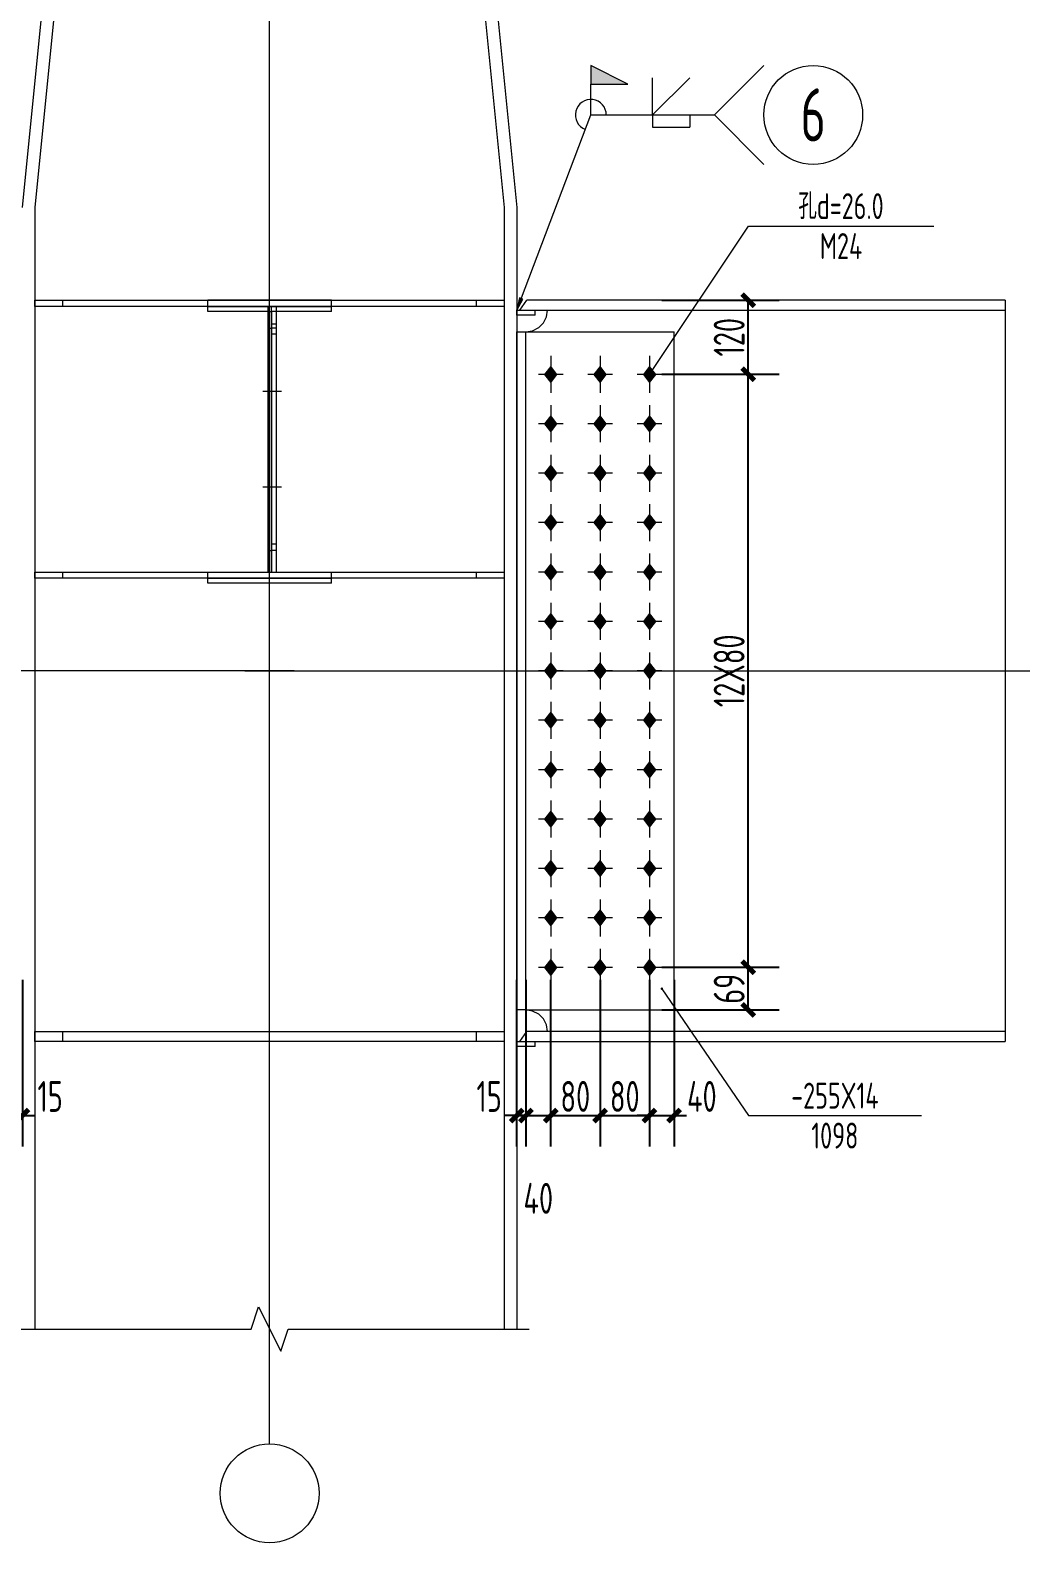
# Model space of a CAD drawing. Extents: x 19118 to 566552, y -1188739 to 92943.
# Drawn here: x 306032 to 314122, y -326829 to -314586 of the extents above; entities that cross this region are included whole.
import ezdxf
from ezdxf.enums import TextEntityAlignment as Align

# ---------------------------------------------------------------- set-up
doc = ezdxf.new("R2010")
doc.units = 0
doc.header["$LTSCALE"] = 1000
doc.header["$MEASUREMENT"] = 0
doc.linetypes.add('线型2', pattern=[5, 3, -2])
doc.linetypes.add('线型3', pattern=[19, 15, -1.5, 1, -1.5])
doc.layers.get('0').update_dxf_attribs({"linetype": 'CONTINUOUS'})
doc.layers.get('Defpoints').update_dxf_attribs({"linetype": 'CONTINUOUS'})
doc.layers.add('WALL', color=6, linetype='CONTINUOUS')
for name, color, linetype, lineweight in [('孔标注', 9, 'CONTINUOUS', 18), ('尺寸标注', 9, 'CONTINUOUS', 18), ('柱_主零件_实线', 51, 'CONTINUOUS', 18), ('柱_零件_实线', 3, 'CONTINUOUS', 18), ('梁_主零件_实线', 141, 'CONTINUOUS', 18), ('梁_零件_实线', 3, 'CONTINUOUS', 18), ('点划线', 9, '线型3', 18), ('焊缝标注', 9, 'CONTINUOUS', 18), ('螺栓组-普通_实线', 7, 'CONTINUOUS', 18), ('轴线__点划线', 9, 'CONTINUOUS', 18), ('钢板标注', 9, 'CONTINUOUS', 18), ('钢框架轴线', 9, 'CONTINUOUS', 18)]:
    doc.layers.add(name, color=color, linetype=linetype, lineweight=lineweight)
doc.styles.add('PkpmHz', font='Pkpmeng', dxfattribs={"width": 0.7, "bigfont": 'hztxt'})
doc.dimstyles.new('Pkpm_100', dxfattribs={"dimtxt": 250, "dimasz": 100, "dimexe": 250, "dimexo": 0.0625, "dimgap": 30, "dimtad": 1, "dimdec": 0, "dimrnd": 5, "dimzin": 0, "dimdsep": 46, "dimtxsty": 'PkpmHz', "dimblk1": 'ARCHTICK', "dimblk2": 'ARCHTICK', "dimsah": 1, "dimcen": 0.09, "dimadec": 0, "dimazin": 0, "dimtfac": 1, "dimtdec": 0, "dimtmove": 2, "dimatfit": 1, "dimfxl": 1, "dimtolj": 1, "dimtzin": 0, "dimarcsym": 0})

# ---------------------------------------------------------------- blocks, each defined once
blk = doc.blocks.new('_ArchTick')
at = {"color": 0, "linetype": 'ByBlock', "const_width": 0.4}
blk.add_lwpolyline([(-0.5, -0.5), (0.5, 0.5)], dxfattribs=at)
blk = doc.blocks.new('*D943')
at = {"layer": 'Defpoints', "color": 0, "linetype": 'Continuous'}
for p in [(309969, -322171), (310044, -322171), (310044, -323371)]:
    blk.add_point(p, dxfattribs=at)
at = {"layer": '尺寸标注', "color": 0, "linetype": 'Continuous', "lineweight": -2}
for p, q in [((309969, -322271), (309969, -323621)), ((310044, -322271), (310044, -323621)), ((309969, -323371), (309869, -323371)), ((309969, -323371), (310044, -323371)), ((310044, -323371), (310144, -323371))]:
    blk.add_line(p, q, dxfattribs=at)
at = {"layer": '尺寸标注', "color": 0, "linetype": 'Continuous', "lineweight": -2, "xscale": 100, "yscale": 100, "zscale": 100}
blk.add_blockref('_ArchTick', (309969, -323371), dxfattribs=at)
at = {"layer": '尺寸标注', "color": 0, "linetype": 'Continuous', "lineweight": -2, "xscale": 100, "yscale": 100, "zscale": 100, "rotation": 180}
blk.add_blockref('_ArchTick', (310044, -323371), dxfattribs=at)
at = {"layer": '尺寸标注', "color": 0, "linetype": 'Continuous', "insert": (309746, -323216), "char_height": 250, "attachment_point": 5, "style": 'PkpmHz'}
blk.add_mtext('\\A1;15', dxfattribs=at)
blk = doc.blocks.new('*D944')
at = {"layer": 'Defpoints', "color": 0, "linetype": 'Continuous'}
for p in [(310044, -322171), (310244, -322171), (310244, -323371)]:
    blk.add_point(p, dxfattribs=at)
at = {"layer": '尺寸标注', "color": 0, "linetype": 'Continuous', "lineweight": -2}
for p, q in [((310044, -322271), (310044, -323621)), ((310244, -322271), (310244, -323621)), ((310044, -323371), (309944, -323371)), ((310044, -323371), (310244, -323371)), ((310244, -323371), (310344, -323371))]:
    blk.add_line(p, q, dxfattribs=at)
at = {"layer": '尺寸标注', "color": 0, "linetype": 'Continuous', "lineweight": -2, "xscale": 100, "yscale": 100, "zscale": 100}
blk.add_blockref('_ArchTick', (310044, -323371), dxfattribs=at)
at = {"layer": '尺寸标注', "color": 0, "linetype": 'Continuous', "lineweight": -2, "xscale": 100, "yscale": 100, "zscale": 100, "rotation": 180}
blk.add_blockref('_ArchTick', (310244, -323371), dxfattribs=at)
at = {"layer": '尺寸标注', "color": 0, "linetype": 'Continuous', "insert": (310144, -324041), "char_height": 250, "attachment_point": 5, "style": 'PkpmHz'}
blk.add_mtext('\\A1;40', dxfattribs=at)
blk = doc.blocks.new('*D945')
at = {"layer": 'Defpoints', "color": 0, "linetype": 'Continuous'}
for p in [(310244, -322171), (310644, -322171), (310644, -323371)]:
    blk.add_point(p, dxfattribs=at)
at = {"layer": '尺寸标注', "color": 0, "linetype": 'Continuous', "lineweight": -2}
for p, q in [((310244, -322271), (310244, -323621)), ((310644, -322271), (310644, -323621)), ((310244, -323371), (310644, -323371))]:
    blk.add_line(p, q, dxfattribs=at)
at = {"layer": '尺寸标注', "color": 0, "linetype": 'Continuous', "lineweight": -2, "xscale": 100, "yscale": 100, "zscale": 100, "rotation": 180}
blk.add_blockref('_ArchTick', (310244, -323371), dxfattribs=at)
at = {"layer": '尺寸标注', "color": 0, "linetype": 'Continuous', "lineweight": -2, "xscale": 100, "yscale": 100, "zscale": 100}
blk.add_blockref('_ArchTick', (310644, -323371), dxfattribs=at)
at = {"layer": '尺寸标注', "color": 0, "linetype": 'Continuous', "insert": (310444, -323216), "char_height": 250, "attachment_point": 5, "style": 'PkpmHz'}
blk.add_mtext('\\A1;80', dxfattribs=at)
blk = doc.blocks.new('*D946')
at = {"layer": 'Defpoints', "color": 0, "linetype": 'Continuous'}
for p in [(310644, -322171), (311044, -322171), (311044, -323371)]:
    blk.add_point(p, dxfattribs=at)
at = {"layer": '尺寸标注', "color": 0, "linetype": 'Continuous', "lineweight": -2}
for p, q in [((310644, -322271), (310644, -323621)), ((311044, -322271), (311044, -323621)), ((310644, -323371), (311044, -323371))]:
    blk.add_line(p, q, dxfattribs=at)
at = {"layer": '尺寸标注', "color": 0, "linetype": 'Continuous', "lineweight": -2, "xscale": 100, "yscale": 100, "zscale": 100, "rotation": 180}
blk.add_blockref('_ArchTick', (310644, -323371), dxfattribs=at)
at = {"layer": '尺寸标注', "color": 0, "linetype": 'Continuous', "lineweight": -2, "xscale": 100, "yscale": 100, "zscale": 100}
blk.add_blockref('_ArchTick', (311044, -323371), dxfattribs=at)
at = {"layer": '尺寸标注', "color": 0, "linetype": 'Continuous', "insert": (310844, -323216), "char_height": 250, "attachment_point": 5, "style": 'PkpmHz'}
blk.add_mtext('\\A1;80', dxfattribs=at)
blk = doc.blocks.new('*D947')
at = {"layer": 'Defpoints', "color": 0, "linetype": 'Continuous'}
for p in [(311044, -322171), (311244, -322171), (311244, -323371)]:
    blk.add_point(p, dxfattribs=at)
at = {"layer": '尺寸标注', "color": 0, "linetype": 'Continuous', "lineweight": -2}
for p, q in [((311044, -322271), (311044, -323621)), ((311244, -322271), (311244, -323621)), ((311044, -323371), (310944, -323371)), ((311044, -323371), (311244, -323371)), ((311244, -323371), (311344, -323371))]:
    blk.add_line(p, q, dxfattribs=at)
at = {"layer": '尺寸标注', "color": 0, "linetype": 'Continuous', "lineweight": -2, "xscale": 100, "yscale": 100, "zscale": 100}
blk.add_blockref('_ArchTick', (311044, -323371), dxfattribs=at)
at = {"layer": '尺寸标注', "color": 0, "linetype": 'Continuous', "lineweight": -2, "xscale": 100, "yscale": 100, "zscale": 100, "rotation": 180}
blk.add_blockref('_ArchTick', (311244, -323371), dxfattribs=at)
at = {"layer": '尺寸标注', "color": 0, "linetype": 'Continuous', "insert": (311468, -323216), "char_height": 250, "attachment_point": 5, "style": 'PkpmHz'}
blk.add_mtext('\\A1;40', dxfattribs=at)
blk = doc.blocks.new('*D948')
at = {"layer": 'Defpoints', "color": 0, "linetype": 'Continuous'}
for p in [(311044, -322171), (311844, -322171), (311044, -322516)]:
    blk.add_point(p, dxfattribs=at)
at = {"layer": '尺寸标注', "color": 0, "linetype": 'Continuous', "lineweight": -2}
for p, q in [((311144, -322171), (312094, -322171)), ((311844, -322516), (311844, -322171)), ((311144, -322516), (312094, -322516))]:
    blk.add_line(p, q, dxfattribs=at)
at = {"layer": '尺寸标注', "color": 0, "linetype": 'Continuous', "lineweight": -2, "xscale": 100, "yscale": 100, "zscale": 100}
for p, rotation in [((311844, -322171), 90), ((311844, -322516), 270)]:
    blk.add_blockref('_ArchTick', p, dxfattribs=dict(at, rotation=rotation))
at = {"layer": '尺寸标注', "color": 0, "linetype": 'Continuous', "insert": (311689, -322344), "char_height": 250, "attachment_point": 5, "rotation": 90, "style": 'PkpmHz'}
blk.add_mtext('\\A1;69', dxfattribs=at)
blk = doc.blocks.new('*D949')
at = {"layer": 'Defpoints', "color": 0, "linetype": 'Continuous'}
for p in [(311044, -317371), (311844, -317371), (311044, -322171)]:
    blk.add_point(p, dxfattribs=at)
at = {"layer": '尺寸标注', "color": 0, "linetype": 'Continuous', "lineweight": -2}
for p, q in [((311144, -317371), (312094, -317371)), ((311844, -322171), (311844, -317371)), ((311144, -322171), (312094, -322171))]:
    blk.add_line(p, q, dxfattribs=at)
at = {"layer": '尺寸标注', "color": 0, "linetype": 'Continuous', "lineweight": -2, "xscale": 100, "yscale": 100, "zscale": 100}
for p, rotation in [((311844, -317371), 90), ((311844, -322171), 270)]:
    blk.add_blockref('_ArchTick', p, dxfattribs=dict(at, rotation=rotation))
at = {"layer": '尺寸标注', "color": 0, "linetype": 'Continuous', "insert": (311689, -319771), "char_height": 250, "attachment_point": 5, "rotation": 90, "style": 'PkpmHz'}
blk.add_mtext('\\A1;12X80', dxfattribs=at)
blk = doc.blocks.new('*D950')
at = {"layer": 'Defpoints', "color": 0, "linetype": 'Continuous'}
for p in [(311044, -316771), (311844, -316771), (311044, -317371)]:
    blk.add_point(p, dxfattribs=at)
at = {"layer": '尺寸标注', "color": 0, "linetype": 'Continuous', "lineweight": -2}
for p, q in [((311144, -316771), (312094, -316771)), ((311844, -317371), (311844, -316771)), ((311144, -317371), (312094, -317371))]:
    blk.add_line(p, q, dxfattribs=at)
at = {"layer": '尺寸标注', "color": 0, "linetype": 'Continuous', "lineweight": -2, "xscale": 100, "yscale": 100, "zscale": 100}
for p, rotation in [((311844, -316771), 90), ((311844, -317371), 270)]:
    blk.add_blockref('_ArchTick', p, dxfattribs=dict(at, rotation=rotation))
at = {"layer": '尺寸标注', "color": 0, "linetype": 'Continuous', "insert": (311689, -317071), "char_height": 250, "attachment_point": 5, "rotation": 90, "style": 'PkpmHz'}
blk.add_mtext('\\A1;120', dxfattribs=at)
blk = doc.blocks.new('*D955')
at = {"layer": 'Defpoints', "color": 0, "linetype": 'Continuous'}
for p in [(305894, -322171), (305969, -322171), (305969, -323371)]:
    blk.add_point(p, dxfattribs=at)
at = {"layer": '尺寸标注', "color": 0, "linetype": 'Continuous', "lineweight": -2}
for p, q in [((305894, -322271), (305894, -323621)), ((305969, -322271), (305969, -323621)), ((305894, -323371), (305794, -323371)), ((305894, -323371), (305969, -323371)), ((305969, -323371), (306069, -323371))]:
    blk.add_line(p, q, dxfattribs=at)
at = {"layer": '尺寸标注', "color": 0, "linetype": 'Continuous', "lineweight": -2, "xscale": 100, "yscale": 100, "zscale": 100}
blk.add_blockref('_ArchTick', (305894, -323371), dxfattribs=at)
at = {"layer": '尺寸标注', "color": 0, "linetype": 'Continuous', "lineweight": -2, "xscale": 100, "yscale": 100, "zscale": 100, "rotation": 180}
blk.add_blockref('_ArchTick', (305969, -323371), dxfattribs=at)
at = {"layer": '尺寸标注', "color": 0, "linetype": 'Continuous', "insert": (306193, -323216), "char_height": 250, "attachment_point": 5, "style": 'PkpmHz'}
blk.add_mtext('\\A1;15', dxfattribs=at)

msp = doc.modelspace()

# ---------------------------------------------------------------- hatches: boundary and pattern name
at = {"layer": '焊缝标注'}
for points in [[(310569.47, -315021.4), (310869.47, -315021.4), (310569.47, -314871.4)], [(309969.47, -316851.39), (310018.99, -316763.23), (309990.95, -316752.58)]]:
    msp.add_hatch(color=256, dxfattribs=at).paths.add_polyline_path(points)
at = {"layer": '螺栓组-普通_实线'}
for points in [[(310244.47, -317306.39), (310194.47, -317371.39), (310244.47, -317436.39), (310294.47, -317371.39)], [(310644.47, -317306.39), (310594.47, -317371.39), (310644.47, -317436.39), (310694.47, -317371.39)], [(311044.47, -317306.39), (310994.47, -317371.39), (311044.47, -317436.39), (311094.47, -317371.39)], [(310244.47, -317706.39), (310194.47, -317771.39), (310244.47, -317836.39), (310294.47, -317771.39)], [(310644.47, -317706.39), (310594.47, -317771.39), (310644.47, -317836.39), (310694.47, -317771.39)], [(311044.47, -317706.39), (310994.47, -317771.39), (311044.47, -317836.39), (311094.47, -317771.39)], [(310244.47, -318106.39), (310194.47, -318171.39), (310244.47, -318236.39), (310294.47, -318171.39)], [(310644.47, -318106.39), (310594.47, -318171.39), (310644.47, -318236.39), (310694.47, -318171.39)], [(311044.47, -318106.39), (310994.47, -318171.39), (311044.47, -318236.39), (311094.47, -318171.39)], [(310244.47, -318506.39), (310194.47, -318571.39), (310244.47, -318636.39), (310294.47, -318571.39)], [(310644.47, -318506.39), (310594.47, -318571.39), (310644.47, -318636.39), (310694.47, -318571.39)], [(311044.47, -318506.39), (310994.47, -318571.39), (311044.47, -318636.39), (311094.47, -318571.39)], [(310244.47, -318906.39), (310194.47, -318971.39), (310244.47, -319036.39), (310294.47, -318971.39)], [(310644.47, -318906.39), (310594.47, -318971.39), (310644.47, -319036.39), (310694.47, -318971.39)], [(311044.47, -318906.39), (310994.47, -318971.39), (311044.47, -319036.39), (311094.47, -318971.39)], [(310244.47, -319306.39), (310194.47, -319371.39), (310244.47, -319436.39), (310294.47, -319371.39)], [(310644.47, -319306.39), (310594.47, -319371.39), (310644.47, -319436.39), (310694.47, -319371.39)], [(311044.47, -319306.39), (310994.47, -319371.39), (311044.47, -319436.39), (311094.47, -319371.39)], [(310244.47, -319706.39), (310194.47, -319771.39), (310244.47, -319836.39), (310294.47, -319771.39)], [(310644.47, -319706.39), (310594.47, -319771.39), (310644.47, -319836.39), (310694.47, -319771.39)], [(311044.47, -319706.39), (310994.47, -319771.39), (311044.47, -319836.39), (311094.47, -319771.39)], [(310244.47, -320106.39), (310194.47, -320171.39), (310244.47, -320236.39), (310294.47, -320171.39)], [(310644.47, -320106.39), (310594.47, -320171.39), (310644.47, -320236.39), (310694.47, -320171.39)], [(311044.47, -320106.39), (310994.47, -320171.39), (311044.47, -320236.39), (311094.47, -320171.39)], [(310244.47, -320506.39), (310194.47, -320571.39), (310244.47, -320636.39), (310294.47, -320571.39)], [(310644.47, -320506.39), (310594.47, -320571.39), (310644.47, -320636.39), (310694.47, -320571.39)], [(311044.47, -320506.39), (310994.47, -320571.39), (311044.47, -320636.39), (311094.47, -320571.39)], [(310244.47, -320906.39), (310194.47, -320971.39), (310244.47, -321036.39), (310294.47, -320971.39)], [(310644.47, -320906.39), (310594.47, -320971.39), (310644.47, -321036.39), (310694.47, -320971.39)], [(311044.47, -320906.39), (310994.47, -320971.39), (311044.47, -321036.39), (311094.47, -320971.39)], [(310244.47, -321306.39), (310194.47, -321371.39), (310244.47, -321436.39), (310294.47, -321371.39)], [(310644.47, -321306.39), (310594.47, -321371.39), (310644.47, -321436.39), (310694.47, -321371.39)], [(311044.47, -321306.39), (310994.47, -321371.39), (311044.47, -321436.39), (311094.47, -321371.39)], [(310244.47, -321706.39), (310194.47, -321771.39), (310244.47, -321836.39), (310294.47, -321771.39)], [(310644.47, -321706.39), (310594.47, -321771.39), (310644.47, -321836.39), (310694.47, -321771.39)], [(311044.47, -321706.39), (310994.47, -321771.39), (311044.47, -321836.39), (311094.47, -321771.39)], [(310244.47, -322106.39), (310194.47, -322171.39), (310244.47, -322236.39), (310294.47, -322171.39)], [(310644.47, -322106.39), (310594.47, -322171.39), (310644.47, -322236.39), (310694.47, -322171.39)], [(311044.47, -322106.39), (310994.47, -322171.39), (311044.47, -322236.39), (311094.47, -322171.39)]]:
    msp.add_hatch(color=1, dxfattribs=at).paths.add_polyline_path(points)

# ---------------------------------------------------------------- linework, layer by layer
at = {"layer": '孔标注', "ltscale": 100}
for p, q in [((311044.47, -317371.39), (311844.47, -316171.4)), ((311844.47, -316171.4), (313344.47, -316171.4))]:
    msp.add_line(p, q, dxfattribs=at)
at = {"layer": '孔标注', "ltscale": 100, "const_width": 10}
msp.add_lwpolyline([(311049.47, -317371.39, 1), (311039.47, -317371.39, 1)], format="xyb", close=True, dxfattribs=at)
at = {"layer": '柱_主零件_实线', "linetype": 'Continuous', "ltscale": 100}
for p, q in [((309869.47, -316021.39), (309369.47, -311021.39)), ((309469.47, -311021.39), (309969.47, -316021.39)), ((306069.47, -316021.39), (306069.47, -325098.65)), ((309869.47, -325098.65), (309869.47, -316021.39)), ((309969.47, -316021.39), (309969.47, -325098.65))]:
    msp.add_line(p, q, dxfattribs=at)
for points in [[(305969.47, -316021.39), (306469.47, -311021.39)], [(306569.47, -311021.39), (306069.47, -316021.39)]]:
    msp.add_lwpolyline(points, dxfattribs=at)
at = {"layer": '柱_零件_实线', "ltscale": 100}
for p, q in [((306069.47, -316771.39), (309869.47, -316771.39)), ((306069.47, -316821.39), (306069.47, -316771.39)), ((309869.47, -316821.39), (306069.47, -316821.39)), ((307469.47, -316821.39), (307469.47, -316771.39)), ((309869.47, -316821.39), (309869.47, -316771.39)), ((307984.47, -316861.39), (307984.47, -318971.39)), ((308024.47, -318971.39), (308024.47, -316861.39)), ((308024.47, -316966.39), (307984.47, -316966.39)), ((308024.47, -316996.39), (307984.47, -316996.39)), ((309969.47, -317026.39), (310044.47, -317026.39)), ((309969.47, -322516.39), (309969.47, -317026.39)), ((308024.47, -318796.39), (307984.47, -318796.39)), ((306069.47, -319021.39), (306069.47, -318971.39)), ((306069.47, -318971.39), (307954.47, -318971.39)), ((309869.47, -319021.39), (306069.47, -319021.39)), ((307469.47, -319021.39), (307469.47, -318971.39)), ((307984.47, -318971.39), (309869.47, -318971.39)), ((309869.47, -319021.39), (309869.47, -318971.39)), ((310044.47, -322516.39), (309969.47, -322516.39)), ((306069.47, -322771.39), (306069.47, -322691.39)), ((306069.47, -322691.39), (309869.47, -322691.39)), ((309869.47, -322771.39), (309869.47, -322691.39)), ((309869.47, -322771.39), (306069.47, -322771.39))]:
    msp.add_line(p, q, dxfattribs=at)
at = {"layer": '柱_零件_实线', "linetype": '线型2', "ltscale": 100}
for p, q in [((306294.47, -316821.39), (306294.47, -316771.39)), ((307984.47, -316861.39), (307984.47, -316821.39)), ((308024.47, -316861.39), (308024.47, -316821.39)), ((308469.47, -316821.39), (308469.47, -316771.39)), ((309644.47, -316821.39), (309644.47, -316771.39)), ((308024.47, -317046.39), (307984.47, -317046.39)), ((310044.47, -317026.39), (311244.47, -317026.39)), ((311244.47, -322516.39), (311244.47, -317026.39)), ((308024.47, -318746.39), (307984.47, -318746.39)), ((306294.47, -319021.39), (306294.47, -318971.39)), ((307954.47, -318971.39), (307984.47, -318971.39)), ((308469.47, -319021.39), (308469.47, -318971.39)), ((309644.47, -319021.39), (309644.47, -318971.39)), ((310044.47, -322516.39), (311244.47, -322516.39)), ((306294.47, -322771.39), (306294.47, -322691.39)), ((309644.47, -322771.39), (309644.47, -322691.39))]:
    msp.add_line(p, q, dxfattribs=at)
at = {"layer": '梁_主零件_实线', "ltscale": 100}
for p, q in [((308469.47, -316771.39), (307469.47, -316771.39)), ((307469.47, -316821.39), (307469.47, -316771.39)), ((308469.47, -316821.39), (307469.47, -316821.39)), ((307954.47, -316821.39), (307954.47, -318971.39)), ((307984.47, -318971.39), (307984.47, -316821.39)), ((308469.47, -316821.39), (308469.47, -316771.39)), ((309994.47, -316851.39), (310050.49, -316771.39)), ((313921.98, -316771.39), (310050.49, -316771.39)), ((313921.98, -316771.39), (313921.98, -322771.39)), ((309994.47, -316851.39), (313921.98, -316851.39)), ((310147.33, -316992.97), (310186.05, -316954.26)), ((310186.05, -316954.26), (310210.91, -316905.47)), ((310210.91, -316905.47), (310219.47, -316851.39)), ((310044.47, -317026.39), (310098.55, -317017.83)), ((310044.47, -322516.39), (310044.47, -317026.39)), ((310098.55, -317017.83), (310147.33, -316992.97)), ((307469.47, -319021.39), (307469.47, -318971.39)), ((307469.47, -318971.39), (308469.47, -318971.39)), ((308469.47, -319021.39), (307469.47, -319021.39)), ((308469.47, -319021.39), (308469.47, -318971.39)), ((310098.55, -322524.96), (310044.47, -322516.39)), ((310147.33, -322549.82), (310098.55, -322524.96)), ((310186.05, -322588.53), (310147.33, -322549.82)), ((310210.91, -322637.32), (310186.05, -322588.53)), ((309994.47, -322771.39), (310050.49, -322691.39)), ((313921.98, -322691.39), (310050.49, -322691.39)), ((310219.47, -322691.39), (310210.91, -322637.32)), ((309994.47, -322771.39), (313921.98, -322771.39))]:
    msp.add_line(p, q, dxfattribs=at)
at = {"layer": '梁_主零件_实线', "linetype": '线型2', "ltscale": 100}
for p, q in [((307954.47, -316996.39), (307984.47, -316996.39)), ((307954.47, -318796.39), (307984.47, -318796.39))]:
    msp.add_line(p, q, dxfattribs=at)
at = {"layer": '梁_零件_实线', "ltscale": 100}
for p, q in [((307469.47, -316861.39), (307469.47, -316821.39)), ((307469.47, -316821.39), (308469.47, -316821.39)), ((308469.47, -316861.39), (308469.47, -316821.39)), ((307954.47, -316861.39), (307469.47, -316861.39)), ((308469.47, -316861.39), (307984.47, -316861.39)), ((309969.47, -316851.39), (310119.47, -316851.39)), ((309969.47, -316891.39), (309969.47, -316851.39)), ((310119.47, -316891.39), (309969.47, -316891.39)), ((310119.47, -316891.39), (310119.47, -316851.39)), ((307469.47, -319061.39), (307469.47, -319021.39)), ((307469.47, -319021.39), (308469.47, -319021.39)), ((308469.47, -319061.39), (308469.47, -319021.39)), ((308469.47, -319061.39), (307469.47, -319061.39)), ((309969.47, -322811.39), (309969.47, -322771.39)), ((309969.47, -322771.39), (310119.47, -322771.39)), ((310119.47, -322811.39), (309969.47, -322811.39)), ((310119.47, -322811.39), (310119.47, -322771.39))]:
    msp.add_line(p, q, dxfattribs=at)
at = {"layer": '梁_零件_实线', "linetype": '线型2', "ltscale": 100}
msp.add_line((307954.47, -316861.39), (307984.47, -316861.39), dxfattribs=at)
at = {"layer": '点划线', "ltscale": 100}
for p, q in [((308169.47, -319771.39), (301238.55, -319771.39)), ((307769.47, -319771.39), (314121.98, -319771.39))]:
    msp.add_line(p, q, dxfattribs=at)
at = {"layer": '焊缝标注', "ltscale": 100}
for p, q in [((311569.47, -315271.39), (311969.47, -314871.4)), ((311069.47, -315271.39), (311069.47, -314971.4)), ((311069.47, -315271.39), (311369.47, -314971.4)), ((310569.47, -315271.39), (310569.47, -315021.4)), ((309969.47, -316851.39), (310569.47, -315271.39)), ((310569.47, -315271.39), (311569.47, -315271.39)), ((311069.47, -315271.39), (311069.47, -315371.39)), ((311369.47, -315271.39), (311369.47, -315371.39)), ((311569.47, -315271.39), (311969.47, -315671.39)), ((311069.47, -315371.39), (311369.47, -315371.39))]:
    msp.add_line(p, q, dxfattribs=at)
at = {"layer": '焊缝标注', "linetype": 'Continuous'}
for points in [[(310569.47, -315021.4), (310869.47, -315021.4), (310569.47, -314871.4)], [(309969.47, -316851.39), (310018.99, -316763.23), (309990.95, -316752.58)]]:
    msp.add_lwpolyline(points, close=True, dxfattribs=at)
at = {"layer": '焊缝标注', "ltscale": 100}
msp.add_circle((312369.47, -315271.39), 400, dxfattribs=at)
msp.add_arc((310569.47, -315271.39), 125, 0, 249.205887, dxfattribs=at)
at = {"layer": '螺栓组-普通_实线', "color": 9, "ltscale": 100}
for p, q in [((310244.47, -317221.39), (310244.47, -317521.39)), ((310644.47, -317221.39), (310644.47, -317521.39)), ((311044.47, -317221.39), (311044.47, -317521.39)), ((310344.47, -317371.39), (310144.47, -317371.39)), ((310744.47, -317371.39), (310544.47, -317371.39)), ((311144.47, -317371.39), (310944.47, -317371.39)), ((310244.47, -317621.39), (310244.47, -317921.39)), ((310644.47, -317621.39), (310644.47, -317921.39)), ((311044.47, -317621.39), (311044.47, -317921.39)), ((310344.47, -317771.39), (310144.47, -317771.39)), ((310744.47, -317771.39), (310544.47, -317771.39)), ((311144.47, -317771.39), (310944.47, -317771.39)), ((310244.47, -318021.39), (310244.47, -318321.39)), ((310644.47, -318021.39), (310644.47, -318321.39)), ((311044.47, -318021.39), (311044.47, -318321.39)), ((310344.47, -318171.39), (310144.47, -318171.39)), ((310744.47, -318171.39), (310544.47, -318171.39)), ((311144.47, -318171.39), (310944.47, -318171.39)), ((310244.47, -318421.39), (310244.47, -318721.39)), ((310644.47, -318421.39), (310644.47, -318721.39)), ((311044.47, -318421.39), (311044.47, -318721.39)), ((310344.47, -318571.39), (310144.47, -318571.39)), ((310744.47, -318571.39), (310544.47, -318571.39)), ((311144.47, -318571.39), (310944.47, -318571.39)), ((310244.47, -318821.39), (310244.47, -319121.39)), ((310644.47, -318821.39), (310644.47, -319121.39)), ((311044.47, -318821.39), (311044.47, -319121.39)), ((310344.47, -318971.39), (310144.47, -318971.39)), ((310744.47, -318971.39), (310544.47, -318971.39)), ((311144.47, -318971.39), (310944.47, -318971.39)), ((310244.47, -319221.39), (310244.47, -319521.39)), ((310644.47, -319221.39), (310644.47, -319521.39)), ((311044.47, -319221.39), (311044.47, -319521.39)), ((310344.47, -319371.39), (310144.47, -319371.39)), ((310744.47, -319371.39), (310544.47, -319371.39)), ((311144.47, -319371.39), (310944.47, -319371.39)), ((310244.47, -319621.39), (310244.47, -319921.39)), ((310644.47, -319621.39), (310644.47, -319921.39)), ((311044.47, -319621.39), (311044.47, -319921.39)), ((310344.47, -319771.39), (310144.47, -319771.39)), ((310744.47, -319771.39), (310544.47, -319771.39)), ((311144.47, -319771.39), (310944.47, -319771.39)), ((310244.47, -320021.39), (310244.47, -320321.39)), ((310644.47, -320021.39), (310644.47, -320321.39)), ((311044.47, -320021.39), (311044.47, -320321.39)), ((310344.47, -320171.39), (310144.47, -320171.39)), ((310744.47, -320171.39), (310544.47, -320171.39)), ((311144.47, -320171.39), (310944.47, -320171.39)), ((310244.47, -320421.39), (310244.47, -320721.39)), ((310644.47, -320421.39), (310644.47, -320721.39)), ((311044.47, -320421.39), (311044.47, -320721.39)), ((310344.47, -320571.39), (310144.47, -320571.39)), ((310744.47, -320571.39), (310544.47, -320571.39)), ((311144.47, -320571.39), (310944.47, -320571.39)), ((310244.47, -320821.39), (310244.47, -321121.39)), ((310644.47, -320821.39), (310644.47, -321121.39)), ((311044.47, -320821.39), (311044.47, -321121.39)), ((310344.47, -320971.39), (310144.47, -320971.39)), ((310744.47, -320971.39), (310544.47, -320971.39)), ((311144.47, -320971.39), (310944.47, -320971.39)), ((310244.47, -321221.39), (310244.47, -321521.39)), ((310644.47, -321221.39), (310644.47, -321521.39)), ((311044.47, -321221.39), (311044.47, -321521.39)), ((310344.47, -321371.39), (310144.47, -321371.39)), ((310744.47, -321371.39), (310544.47, -321371.39)), ((311144.47, -321371.39), (310944.47, -321371.39)), ((310244.47, -321621.39), (310244.47, -321921.39)), ((310644.47, -321621.39), (310644.47, -321921.39)), ((311044.47, -321621.39), (311044.47, -321921.39)), ((310344.47, -321771.39), (310144.47, -321771.39)), ((310744.47, -321771.39), (310544.47, -321771.39)), ((311144.47, -321771.39), (310944.47, -321771.39)), ((310244.47, -322021.39), (310244.47, -322321.39)), ((310644.47, -322021.39), (310644.47, -322321.39)), ((311044.47, -322021.39), (311044.47, -322321.39)), ((310344.47, -322171.39), (310144.47, -322171.39)), ((310744.47, -322171.39), (310544.47, -322171.39)), ((311144.47, -322171.39), (310944.47, -322171.39))]:
    msp.add_line(p, q, dxfattribs=at)
at = {"layer": '螺栓组-普通_实线', "ltscale": 100}
for p, q in [((308064.47, -317508.89), (307914.47, -317508.89)), ((308064.47, -317508.89), (307914.47, -317508.89)), ((308064.47, -318283.89), (307914.47, -318283.89)), ((308064.47, -318283.89), (307914.47, -318283.89))]:
    msp.add_line(p, q, dxfattribs=at)
at = {"layer": '螺栓组-普通_实线', "color": 1, "ltscale": 100}
for p, q in [((308024.47, -317508.89), (307954.47, -317508.89)), ((308024.47, -317508.89), (307954.47, -317508.89)), ((308024.47, -318283.89), (307954.47, -318283.89)), ((308024.47, -318283.89), (307954.47, -318283.89))]:
    msp.add_line(p, q, dxfattribs=at)
at = {"layer": '螺栓组-普通_实线', "color": 1, "linetype": 'Continuous'}
for points in [[(310244.47, -317306.39), (310194.47, -317371.39), (310244.47, -317436.39), (310294.47, -317371.39)], [(310644.47, -317306.39), (310594.47, -317371.39), (310644.47, -317436.39), (310694.47, -317371.39)], [(311044.47, -317306.39), (310994.47, -317371.39), (311044.47, -317436.39), (311094.47, -317371.39)], [(310244.47, -317706.39), (310194.47, -317771.39), (310244.47, -317836.39), (310294.47, -317771.39)], [(310644.47, -317706.39), (310594.47, -317771.39), (310644.47, -317836.39), (310694.47, -317771.39)], [(311044.47, -317706.39), (310994.47, -317771.39), (311044.47, -317836.39), (311094.47, -317771.39)], [(310244.47, -318106.39), (310194.47, -318171.39), (310244.47, -318236.39), (310294.47, -318171.39)], [(310644.47, -318106.39), (310594.47, -318171.39), (310644.47, -318236.39), (310694.47, -318171.39)], [(311044.47, -318106.39), (310994.47, -318171.39), (311044.47, -318236.39), (311094.47, -318171.39)], [(310244.47, -318506.39), (310194.47, -318571.39), (310244.47, -318636.39), (310294.47, -318571.39)], [(310644.47, -318506.39), (310594.47, -318571.39), (310644.47, -318636.39), (310694.47, -318571.39)], [(311044.47, -318506.39), (310994.47, -318571.39), (311044.47, -318636.39), (311094.47, -318571.39)], [(310244.47, -318906.39), (310194.47, -318971.39), (310244.47, -319036.39), (310294.47, -318971.39)], [(310644.47, -318906.39), (310594.47, -318971.39), (310644.47, -319036.39), (310694.47, -318971.39)], [(311044.47, -318906.39), (310994.47, -318971.39), (311044.47, -319036.39), (311094.47, -318971.39)], [(310244.47, -319306.39), (310194.47, -319371.39), (310244.47, -319436.39), (310294.47, -319371.39)], [(310644.47, -319306.39), (310594.47, -319371.39), (310644.47, -319436.39), (310694.47, -319371.39)], [(311044.47, -319306.39), (310994.47, -319371.39), (311044.47, -319436.39), (311094.47, -319371.39)], [(310244.47, -319706.39), (310194.47, -319771.39), (310244.47, -319836.39), (310294.47, -319771.39)], [(310644.47, -319706.39), (310594.47, -319771.39), (310644.47, -319836.39), (310694.47, -319771.39)], [(311044.47, -319706.39), (310994.47, -319771.39), (311044.47, -319836.39), (311094.47, -319771.39)], [(310244.47, -320106.39), (310194.47, -320171.39), (310244.47, -320236.39), (310294.47, -320171.39)], [(310644.47, -320106.39), (310594.47, -320171.39), (310644.47, -320236.39), (310694.47, -320171.39)], [(311044.47, -320106.39), (310994.47, -320171.39), (311044.47, -320236.39), (311094.47, -320171.39)], [(310244.47, -320506.39), (310194.47, -320571.39), (310244.47, -320636.39), (310294.47, -320571.39)], [(310644.47, -320506.39), (310594.47, -320571.39), (310644.47, -320636.39), (310694.47, -320571.39)], [(311044.47, -320506.39), (310994.47, -320571.39), (311044.47, -320636.39), (311094.47, -320571.39)], [(310244.47, -320906.39), (310194.47, -320971.39), (310244.47, -321036.39), (310294.47, -320971.39)], [(310644.47, -320906.39), (310594.47, -320971.39), (310644.47, -321036.39), (310694.47, -320971.39)], [(311044.47, -320906.39), (310994.47, -320971.39), (311044.47, -321036.39), (311094.47, -320971.39)], [(310244.47, -321306.39), (310194.47, -321371.39), (310244.47, -321436.39), (310294.47, -321371.39)], [(310644.47, -321306.39), (310594.47, -321371.39), (310644.47, -321436.39), (310694.47, -321371.39)], [(311044.47, -321306.39), (310994.47, -321371.39), (311044.47, -321436.39), (311094.47, -321371.39)], [(310244.47, -321706.39), (310194.47, -321771.39), (310244.47, -321836.39), (310294.47, -321771.39)], [(310644.47, -321706.39), (310594.47, -321771.39), (310644.47, -321836.39), (310694.47, -321771.39)], [(311044.47, -321706.39), (310994.47, -321771.39), (311044.47, -321836.39), (311094.47, -321771.39)], [(310244.47, -322106.39), (310194.47, -322171.39), (310244.47, -322236.39), (310294.47, -322171.39)], [(310644.47, -322106.39), (310594.47, -322171.39), (310644.47, -322236.39), (310694.47, -322171.39)], [(311044.47, -322106.39), (310994.47, -322171.39), (311044.47, -322236.39), (311094.47, -322171.39)]]:
    msp.add_lwpolyline(points, close=True, dxfattribs=at)
at = {"layer": '轴线__点划线', "ltscale": 100}
for p, q in [((307819.47, -325098.65), (307879.47, -324918.65)), ((307879.47, -324918.65), (308059.47, -325278.65)), ((305869.47, -325098.65), (307819.47, -325098.65)), ((308059.47, -325278.65), (308119.47, -325098.65)), ((308119.47, -325098.65), (310069.47, -325098.65))]:
    msp.add_line(p, q, dxfattribs=at)
at = {"layer": '钢板标注', "ltscale": 100}
for p, q in [((311144.47, -322343.89), (311844.47, -323371.39)), ((311844.47, -323371.39), (313244.47, -323371.39))]:
    msp.add_line(p, q, dxfattribs=at)
at = {"layer": '钢板标注', "ltscale": 100, "const_width": 10}
msp.add_lwpolyline([(311149.47, -322343.89, 1), (311139.47, -322343.89, 1)], format="xyb", close=True, dxfattribs=at)
at = {"layer": '钢框架轴线', "ltscale": 100}
msp.add_line((307969.47, -326028.65), (307969.47, -308902.58), dxfattribs=at)
msp.add_circle((307969.47, -326428.65), 400, dxfattribs=at)

# ---------------------------------------------------------------- texts
at = {"layer": 'WALL', "style": 'PkpmHz', "width": 0.71}
msp.add_text('孔d=26.0', height=210, dxfattribs=at).set_placement((312594.47, -316114.78), align=Align.CENTER)
msp.add_text('M24', height=210, dxfattribs=at).set_placement((312594.47, -316228), align=Align.TOP_CENTER)
at = {"layer": '焊缝标注', "style": 'PkpmHz', "width": 0.69}
msp.add_text('6', height=430, dxfattribs=at).set_placement((312369.47, -315271.39), align=Align.MIDDLE_CENTER)
at = {"layer": '钢板标注', "style": 'PkpmHz', "width": 0.71}
msp.add_text('-255X14', height=210, dxfattribs=at).set_placement((312544.47, -323314.78), align=Align.CENTER)
msp.add_text('1098', height=210, dxfattribs=at).set_placement((312544.47, -323428.01), align=Align.TOP_CENTER)

# ---------------------------------------------------------------- dimensions: what is measured, and where the dimension line sits
at = {"layer": '尺寸标注', "linetype": 'Continuous'}
for base, p1, p2, text, picture, middle in [((311844.47, -316771.39), (311044.47, -317371.39), (311044.47, -316771.39), '120', '*D950', (311689.47, -317071.39)), ((311844.47, -317371.39), (311044.47, -322171.39), (311044.47, -317371.39), '12X80', '*D949', (311689.47, -319771.39)), ((311844.47, -322171.39), (311044.47, -322516.39), (311044.47, -322171.39), '69', '*D948', (311689.47, -322343.89))]:
    dim = msp.add_linear_dim(base=base, p1=p1, p2=p2, angle=90, text=text, dimstyle='Pkpm_100', override={"dimexo": 100, "dimtih": 0, "dimtoh": 0}, dxfattribs=at)
    dim.commit()
    dim.dimension.update_dxf_attribs({"geometry": picture, "text_midpoint": middle})
for base, p1, p2, text, picture, middle in [((305969.47, -323371.39), (305894.47, -322171.39), (305969.47, -322171.39), '15', '*D955', (306193.1, -323216.14)), ((310044.47, -323371.39), (309969.47, -322171.39), (310044.47, -322171.39), '15', '*D943', (309745.85, -323216.14)), ((311244.47, -323371.39), (311044.47, -322171.39), (311244.47, -322171.39), '40', '*D947', (311468.1, -323216.14))]:
    dim = msp.add_linear_dim(base=base, p1=p1, p2=p2, text=text, dimstyle='Pkpm_100', override={"dimexo": 100, "dimtih": 0, "dimtoh": 0}, dxfattribs=at)
    dim.commit()
    dim.dimension.update_dxf_attribs({"geometry": picture, "text_midpoint": middle, "dimtype": 160})
for base, p1, p2, text, picture, middle in [((310244.47, -323371.39), (310044.47, -322171.39), (310244.47, -322171.39), '40', '*D944', (310144.47, -324041.39)), ((310644.47, -323371.39), (310244.47, -322171.39), (310644.47, -322171.39), '80', '*D945', (310444.47, -323216.39)), ((311044.47, -323371.39), (310644.47, -322171.39), (311044.47, -322171.39), '80', '*D946', (310844.47, -323216.39))]:
    dim = msp.add_linear_dim(base=base, p1=p1, p2=p2, text=text, dimstyle='Pkpm_100', override={"dimexo": 100, "dimtih": 0, "dimtoh": 0}, dxfattribs=at)
    dim.commit()
    dim.dimension.update_dxf_attribs({"geometry": picture, "text_midpoint": middle})

doc.saveas('drawing.dxf')
